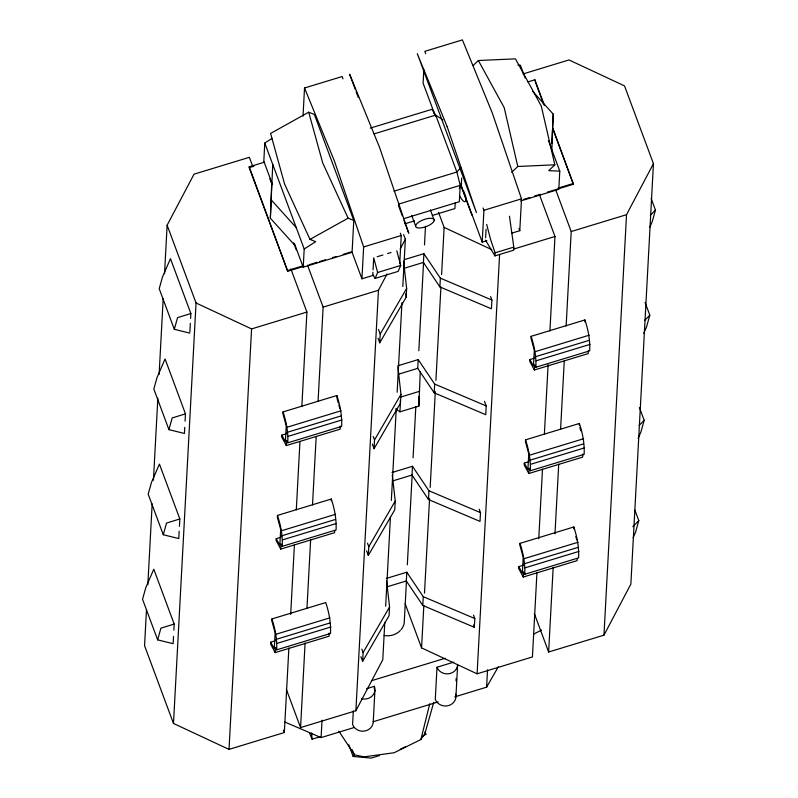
<?xml version="1.0" encoding="UTF-8"?>
<svg xmlns="http://www.w3.org/2000/svg" width="798" height="798" viewBox="0 0 798 798"><rect width="100%" height="100%" fill="white"/><g stroke="black" fill="none" stroke-linecap="round" stroke-linejoin="round"><path stroke-width="1.2" d="M395.998 409.055L399.918 411.848L418.84 406.082L418.98 396.347M418.84 406.082L420.247 371.918M295.27 245.814L270.362 218.213L271.759 182.592M270.362 218.213L272.736 164.398M551.827 143.391L552.396 129.904M551.847 149.765L553.243 114.144L532.485 91.132M146.493 609.612L144.558 645.682L173.485 723.457L229.016 749.382L284.337 732.534L288.886 647.936M147.829 584.725L152.169 503.867M153.435 480.226L157.844 398.122M159.111 374.491L163.191 298.602M164.528 273.724L167.131 225.206L194.034 174.173L249.365 157.316L252.826 166.622M173.535 636.325L173.146 643.677L157.645 639.866L142.543 599.278L145.805 587.597L153.795 569.203L174.193 624.066L173.864 630.201M179.181 531.219L178.782 538.57L163.281 534.75L148.189 494.161L151.45 482.481L159.43 464.097L179.839 518.959L179.44 526.311M184.757 427.329L184.428 433.454L168.927 429.643L153.834 389.055L157.086 377.374L165.076 358.98L185.475 413.843L185.086 421.194M189.874 331.898L190.333 323.32M190.602 318.412L190.862 313.514L170.463 258.652L162.473 277.036L159.211 288.716L174.313 329.305L189.814 333.125M173.485 723.457L196.049 302.981L167.131 225.206M264.547 162.134L249.215 166.812L249.166 167.61L287.719 271.27L304.238 266.233M229.016 749.382L251.579 328.916L196.049 302.981M272.098 138.373L264.786 143.032L263.809 161.226L272.427 184.398M287.719 271.27L249.215 166.812M275.35 640.764L270.672 642.191L270.572 644.016L275.18 652.604L329.015 636.206L329.185 633.073M275.18 652.604L275.46 647.387L276.697 649.851L330.522 633.452C330.99 622.929 329.105 612.665 325.744 602.55L271.919 618.949L271.819 620.774L275.12 632.934L274.283 648.644L270.672 642.191M280.906 537.244L276.228 538.67L276.128 540.495L280.736 549.084L334.571 532.685L334.681 530.6M280.736 549.084L281.016 543.867L282.253 546.331L336.078 529.932C336.547 519.408 334.661 509.144 331.3 499.029L277.475 515.428L277.375 517.254L280.677 529.413L279.839 545.124L276.228 538.67M286.462 433.723L281.784 435.149L281.684 436.975L286.292 445.573L340.128 429.174L340.297 426.032M286.292 445.573L286.572 440.346L287.809 442.81L341.634 426.411C342.103 415.888 340.217 405.623 336.856 395.509L283.031 411.908L282.931 413.743L286.233 425.893L285.395 441.603L281.784 435.149M303.021 116.169L304.527 87.989L342.123 76.538L342.98 78.862M276.697 649.851C277.155 639.328 275.27 629.063 271.919 618.949M282.253 546.331C282.711 535.807 280.826 525.543 277.475 515.428M287.809 442.81C288.268 432.287 286.382 422.022 283.031 411.908M304.198 248.996L315.679 241.674L309.993 239.4L284.617 184.148L270.592 133.436L308.706 112.209L314.382 114.483L353.793 220.448L352.078 252.298L303.22 267.19L304.198 248.996L264.786 143.032M290.681 614.35L294.422 544.685M296.297 509.852L299.968 441.434M301.834 406.601L306.911 312.058L290.901 269.006M384.796 622.37L382.791 659.697L355.888 710.739L300.557 727.586L305.095 642.998M306.971 608.166L310.641 539.747M312.507 504.915L316.188 436.496M318.053 401.663L323.13 307.12L307.549 265.235M331.2 500.855L331.3 499.029M336.756 397.344L336.856 395.509M354.202 727.507L321.095 737.591L322.033 720.205M373.683 275.21L361.933 278.791L363.639 246.941L334.432 161.096L304.527 87.989M372.925 272.248L372.796 274.662L375.1 278.412L398.182 271.38L400.716 265.455L396.776 250.762M373.055 269.844L373.703 257.794L377.644 272.487L375.1 278.412M353.324 710.948L352.596 724.534A10.613 9.716 3.1 0 0 364.048 731.118A10.613 9.716 3.1 0 0 373.225 722.18L374.94 690.061M355.888 710.739L378.452 290.263L387.04 273.973M386.591 580.814L389.554 606.949L389.085 615.707L362.641 661.333L363.11 652.574L361.813 649.093M392.267 474.91L395.239 501.044L394.771 509.802L368.327 555.428L368.796 546.67L367.499 543.189M400.227 400.726L400.496 403.1L374.053 448.725L374.521 439.967L373.225 436.486M403.549 261.106L406.651 288.427L406.182 297.185L379.738 342.811L380.207 334.053L378.481 329.414M374.262 688.774L374.392 686.3L366.591 688.684M399.718 263.669L401.234 235.49L400.367 233.166M385.663 606.201L390.471 516.635M391.339 500.466L396.277 408.406M397.145 392.237L401.953 302.661M402.82 286.492L405.364 239.22L403.638 234.582M399.918 411.848L400.965 394.342L397.863 367.01M423.828 69.725L423.1 83.201L435.558 116.528M473.513 615.068L474.8 618.55L474.331 627.308L422.79 605.443L406.322 580.964L406.79 572.206L386.322 578.44M479.189 509.164L480.486 512.645L480.017 521.403L428.476 499.528L412.007 475.049L412.476 466.291L391.998 472.526M484.486 401.294L486.211 405.933L485.743 414.701L434.202 392.825L417.733 368.347L418.202 359.589L397.733 365.823M490.6 296.547L491.897 300.028L491.428 308.786L439.888 286.921L423.419 262.442L423.888 253.684L404.546 259.569M406.461 580.994L404.197 623.318A17.087 15.651 3.1 0 1 401.085 629.682M407.329 564.814L412.147 475.209M413.075 457.783L415.818 406.751M418.82 350.751L423.568 262.382M424.496 244.956L425.504 226.283M433.394 110.703L434.212 113.825M422.79 605.443L423.259 596.685L406.79 572.206M428.476 499.528L428.945 490.77L412.476 466.291M434.202 392.825L434.671 384.067L418.202 359.589M439.888 286.921L440.356 278.163L423.888 253.684M536.964 572.365L532.426 656.954L477.094 673.811L421.563 647.886L423.838 605.592M424.496 593.143L429.573 498.6M430.172 487.408L435.319 391.619M435.917 380.427L440.925 287.12M441.593 274.682L444.127 227.41L438.521 212.318M455.219 202.842L454.91 208.577L432.356 215.44M370.232 128.129L431.947 109.326L435.708 115.092L456.875 172.019L460.227 185.345L459.339 201.734L403.559 218.732M461.673 178.044L461.344 184.188L459.249 188.468M453.743 662.131L437.015 667.228L435.289 699.337A10.613 9.716 3.1 0 0 448.267 705.641A10.613 9.716 3.1 0 0 455.648 694.13M471.937 214.363L471.897 215.161L460.636 184.877M456.027 680.874L456.157 678.4M455.917 696.983L457.633 664.874A10.613 9.716 3.1 0 1 448.456 673.811A10.613 9.716 3.1 0 1 437.015 667.228M486.91 240.717L482.211 242.153L483.927 210.293L483.059 207.979M485.613 237.704L486.072 229.275M509.463 216.218L513.802 247.121L513.633 250.203L494.94 255.899L495.109 252.816L490.62 239.629L486.69 224.418M477.094 673.811L499.598 254.582M454.69 696.893L486.61 687.168L487.548 669.781M511.578 233.206L519.797 230.702L521.513 198.842L492.296 113.007L462.401 39.9L424.815 51.351L425.673 53.675M534.84 80.578L534.879 79.78L527.797 81.945M523.428 565.184L518.75 566.61L518.65 568.435L523.259 577.034L577.094 560.635L577.203 558.54M523.259 577.034L523.548 571.807L524.775 574.271L578.6 557.872C579.069 547.348 577.183 537.094 573.822 526.979L519.997 543.378L519.897 545.204L523.199 557.353L522.361 573.064L518.75 566.61M528.984 461.663L524.306 463.089L524.206 464.925L528.815 473.513L582.65 457.114L582.819 453.982M528.815 473.513L529.104 468.286L530.331 470.75L584.156 454.351C584.625 443.828 582.74 433.573 579.378 423.459L525.553 439.858L525.453 441.683L528.755 453.833L527.917 469.543L524.306 463.089M534.54 358.152L529.862 359.569L529.762 361.404L534.371 369.993L588.206 353.594L588.375 350.462M534.371 369.993L534.66 364.766L535.887 367.24L589.712 350.841C590.181 340.317 588.296 330.053 584.934 319.938L531.109 336.337L531.009 338.162L534.311 350.312L533.473 366.023L529.862 359.569M524.775 574.271C525.234 563.747 523.348 553.493 519.997 543.378M530.331 470.75C530.79 460.227 528.904 449.972 525.553 439.858M535.887 367.24C536.346 356.716 534.461 346.452 531.109 336.337M552.595 126.264L553.243 114.144M538.76 538.78L542.5 469.114M544.376 434.282L548.116 364.616M549.912 331.02L554.989 236.477L539.408 194.592M548.425 140.568L559.787 171.131L558.809 189.326L520.675 200.936M547.428 192.148L573.383 184.238L552.635 127.54M523.079 73.935L568.984 59.95L624.515 85.875L653.442 163.65L630.869 584.116L603.966 635.158L548.635 652.016L553.174 567.418M554.979 533.832L558.72 464.167M560.585 429.334L564.266 360.915M566.131 326.083L571.208 231.54L555.627 189.655M573.722 528.805L573.822 526.979M579.278 425.284L579.378 423.459M584.834 321.764L584.934 319.938M603.966 635.158L626.53 214.682L653.442 163.65M338.841 731.148L354.482 754.828L364.038 756.873L394.102 752.753L420.845 739.566L429.773 703.786M174.313 329.305L177.565 317.624L190.862 313.514M168.927 429.643L172.178 417.953L185.475 413.843M163.281 534.75L166.543 523.069L179.839 518.959M157.645 639.866L160.897 628.176L174.193 624.066M651.138 198.453L655.457 210.054L652.195 221.734L649.841 227.141M645.063 302.412L649.811 315.16L646.55 326.851L643.737 333.335M639.427 407.519L644.166 420.277L640.914 431.957L638.091 438.451M634.899 510.171L638.789 520.605L635.527 532.296L633.173 537.702M420.845 739.566L424.975 733.352L433.763 702.29M400.207 248.996L405.364 239.22M486.61 687.168L498.291 666.819M380.207 334.053L406.651 288.427M374.521 439.967L400.965 394.342M368.796 546.67L395.239 501.044M363.11 652.574L389.554 606.949M348.806 744.803L353.135 756.444L354.482 754.828L351.968 749.432M460.765 167.55L456.875 172.019L393.963 191.181M650.36 215.28L655.457 210.054M644.714 320.397L649.811 315.16M639.078 425.504L644.166 420.277M632.844 526.71L638.789 520.605M473.124 65.556L478.371 60.518L515.438 58.853L541.253 105.964L554.839 164.817L548.725 170.682L559.787 171.131M511.658 172.358L517.782 166.483L554.839 164.817M405.783 746.579L400.267 749.242M422.711 736.225L425.883 734.28L425.015 731.956M309.993 239.4L348.108 218.173L353.793 220.448M533.902 634.021L541.523 630.061M250.353 167.251L253.884 166.164M373.983 133.894L435.708 115.092L442.94 119.909M398.501 204.148L460.227 185.345M405.055 223.759L414.551 220.866M363.639 246.941L401.234 235.49M483.927 210.293L521.513 198.842M287.759 270.472L303.1 265.794M558.091 188.119L573.433 183.44M308.956 264.796L317.225 262.283M319.579 261.564L325.484 259.759M332.567 257.604L336.098 256.527M343.18 254.372L351.439 251.849M523.827 199.34L529.722 197.545M534.441 196.108L540.346 194.303M377.165 256.737L382.93 254.981M387.549 253.574L391.01 252.527M377.644 272.487L400.716 265.455M404.077 268.327L423.419 262.442M495.109 252.816L513.802 247.121M251.579 328.916L306.911 312.058M323.13 307.12L378.452 290.263M513.792 249.036L554.989 236.477M571.208 231.54L626.53 214.682M398.392 374.242L417.733 368.347M287.28 427.169L341.115 410.771M535.358 351.599L589.193 335.2M400.716 397.045L419.638 391.279M287.001 432.396L340.836 415.997M535.079 356.826L588.914 340.427M288.158 436.336L341.983 419.938M536.236 360.766L590.061 344.367M392.666 480.945L412.007 475.049M281.724 530.69L335.559 514.291M529.802 455.119L583.637 438.72M281.445 535.917L335.28 519.518M529.523 460.336L583.358 443.947M282.602 539.857L336.427 523.458M530.68 464.286L584.505 447.887M386.98 586.849L406.322 580.964M276.168 634.211L330.003 617.812M524.246 558.64L578.081 542.241M275.889 639.437L329.724 623.039M523.967 563.857L577.802 547.458M277.046 643.378L330.871 626.979M525.124 567.807L578.949 551.408M371.838 680.614L445.134 658.28M309.554 733.083L312.098 739.177L320.407 736.644M373.115 721.741L438.142 701.931M379.379 755.606L371.18 758.1L353.135 756.444M517.922 65.067L520.386 65.167L525.124 77.915M440.356 278.163L491.897 300.028M434.671 384.067L486.211 405.933M428.945 490.77L480.486 512.645M423.259 596.685L474.8 618.55M284.477 721.881L321.095 737.591M444.127 227.41L491.887 249.704M424.975 733.352L425.883 734.28M271.33 200.019L296.248 227.63M494.94 255.899L485.483 240.118M478.371 60.518L504.196 107.63L517.782 166.483M348.108 218.173L322.721 162.922L308.706 112.209M534.879 79.78L544.406 105.406M535.268 81.745L543.498 103.87M552.595 128.338L573.383 184.238M518.949 228.398L519.797 230.702M463.638 191.081L465.813 196.907M460.675 184.079L482.211 242.153M430.371 209.934L434.222 220.298A9.835 3.671 -20.4 0 1 420.087 227.969A9.835 3.671 -20.4 0 1 420.446 221.136A9.835 3.671 -20.4 0 1 434.222 220.298M411.758 215.6L415.608 225.964M355.25 89.336L349.634 74.254L379.539 147.351L408.746 233.196L403.997 220.438M356.108 91.65L358.262 97.456M398.392 205.355L402.272 215.799M534.361 613.622L548.635 652.016M352.078 252.298L361.933 278.791M378.013 338.172L379.738 342.811M473.473 624.984L474.331 627.308M372.327 444.077L374.053 448.725M294.412 243.5L303.22 267.19M269.874 178.822L272.038 184.637M293.694 242.861L296.287 249.844M405.155 603.777L421.563 647.886M366.601 550.79L368.327 555.428M360.915 656.694L362.641 661.333M286.283 689.193L300.557 727.586M283.48 730.2L284.337 732.534M579.877 427.489L580.784 430.81M575.827 536.535L576.735 539.847M337.055 398.441L338.262 402.86M338.861 405.075L339.758 408.386M405.773 293.624L406.182 297.185M311.599 733.003L312.098 739.177M400.297 630.55A17.087 15.651 3.1 0 1 384.137 635.477M374.392 686.3A10.613 9.716 3.1 0 1 372.117 696.055A10.613 9.716 3.1 0 1 361.634 698.729M466.241 198.074A40.838 6.055 73.1 0 1 459.638 195.899M447.189 126.742L417.294 53.646L476.406 212.587L447.189 126.742"/></g></svg>
